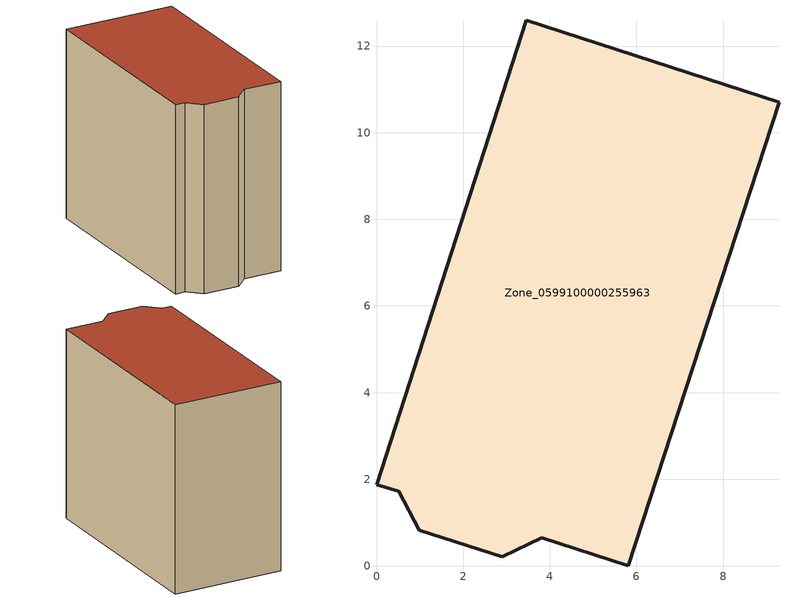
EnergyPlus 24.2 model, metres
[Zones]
Zone_0599100000255963
 floor ground (C_G): 0,1.88 3.46,12.6 9.29,10.7 5.81,0 3.81,0.65 2.9,0.21 0.99,0.82 0.51,1.72 z0
 wall outside (C_F): 3.46,12.6 0,1.88 0.51,1.72 0.99,0.82 2.9,0.21 3.81,0.65 5.81,0 9.29,10.7 3.46,12.6 z0:10.42
 roof outside (C_R): 5.81,0 9.29,10.7 3.46,12.6 0,1.88 0.51,1.72 0.99,0.82 2.9,0.21 3.81,0.65 z10.42
[BUILDING]
Pand.0599100000255963: North Axis=0; Terrain=City; Loads Convergence Tolerance Value=0.04; Temperature Convergence Tolerance Value=0.4; Solar Distribution=FullExterior; Maximum Number of Warmup Days=25; Minimum Number of Warmup Days=1
[Site:Location]
Rotterdam.The.Hague.AP_ZH_NLD Design_Conditions: Latitude=51.96; Longitude=4.45; Time Zone=1; Elevation=-4.5
[SITE:GROUNDTEMPERATURE:BUILDINGSURFACE]
18, 18, 18, 18, 18, 18, 18, 18, 18, 18, 18, 18
[MATERIAL] Thermal Absorptance=0.9; Solar Absorptance=0.7; Visible Absorptance=0.7
Name | Roughness | Thickness | Conductivity | Density | Specific Heat
G.TI.1946 | MediumSmooth | 0.15 | 1 | 540 | 1210
F.TI.1946 | Rough | 0.3 | 0.857143 | 1920 | 840
R.TI.1946 | MediumRough | 0.2 | 0.1 | 1500 | 1000
[CONSTRUCTION]
C_G: G.TI.1946
C_F: F.TI.1946
C_R: R.TI.1946
[ZONE]
Zone_0599100000255963: Type=1; Multiplier=1; Ceiling Height=Autocalculate; Volume=Autocalculate; Floor Area=autocalculate; Part of Total Floor Area=Yes
[ZONEINFILTRATION:DESIGNFLOWRATE]
Infil_Zone_0599100000255963: Zone or ZoneList or Space or SpaceList=Zone_0599100000255963; Schedule=AlwaysOn; Design Flow Rate Calculation Method=Flow/Area; Flow Rate per Floor Area=0.003; Constant Term Coefficient=1; Temperature Term Coefficient=0; Velocity Term Coefficient=0; Velocity Squared Term Coefficient=0
[HVACTEMPLATE:ZONE:IDEALLOADSAIRSYSTEM]
Zone_0599100000255963: Maximum Heating Supply Air Temperature=50; Minimum Cooling Supply Air Temperature=13; Maximum Heating Supply Air Humidity Ratio=0.0156; Minimum Cooling Supply Air Humidity Ratio=0.0077; Heating Limit=NoLimit; Cooling Limit=NoLimit; Dehumidification Control Type=ConstantSensibleHeatRatio; Cooling Sensible Heat Ratio=0.7; Dehumidification Setpoint=60; Humidification Control Type=None; Humidification Setpoint=30; Outdoor Air Method=None; Outdoor Air Flow Rate per Person=0.00944; Outdoor Air Flow Rate per Zone Floor Area=0; Outdoor Air Flow Rate per Zone=0; Demand Controlled Ventilation Type=None; Outdoor Air Economizer Type=NoEconomizer; Heat Recovery Type=None; Sensible Heat Recovery Effectiveness=0.7; Latent Heat Recovery Effectiveness=0.65
[ZONECONTROL:THERMOSTAT]
ThermostatControl_Zone_0599100000255963: Zone or ZoneList=Zone_0599100000255963; Control Type Schedule=DualSetpointControlType; Control 1=Thermostat_Zone_0599100000255963; Temperature Difference Between Cutout And Setpoint=0
[THERMOSTATSETPOINT:DUALSETPOINT]
Thermostat_Zone_0599100000255963: Heating Setpoint Temperature Schedule=HeatingSetpoint_Zone_0599100000255963; Cooling Setpoint Temperature Schedule=CoolingSetpoint_Zone_0599100000255963
[SCHEDULE:COMPACT]
HeatingSetpoint_Zone_0599100000255963: Through: 12/31, For: AllDays, Until: 24:00, 21
CoolingSetpoint_Zone_0599100000255963: Through: 12/31, For: AllDays, Until: 24:00, 24
DualSetpointControlType: Through: 12/31, For: AllDays, Until: 24:00, 4
AlwaysOn: Through: 12/31, For: AllDays, Until: 24:00, 1
